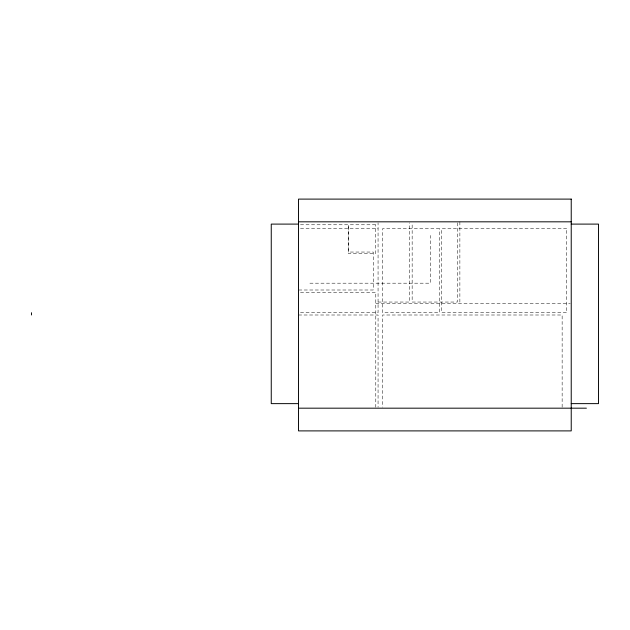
<?xml version="1.0" encoding="UTF-8"?>
<svg xmlns="http://www.w3.org/2000/svg" width="630" height="630" viewBox="0 0 630 630"><rect width="100%" height="100%" fill="white"/><g stroke="black" fill="none" stroke-linecap="round" stroke-linejoin="round"><path stroke-width="0.47" stroke-dasharray="3.15 2.36" d="M300.471 224.776L348.232 224.776L348.232 252.047L373.236 252.047L373.236 290.005L298.525 290.005M300.486 228.643L378.063 228.643M309.889 283.185L430.329 283.185L430.329 235.463M300.478 292.273L375.787 292.273L375.787 407.201M378.063 302.046L409.594 302.046L409.594 222.807M375.787 303.636L570.252 303.636M300.486 312.724L378.063 312.724L378.063 222.807M298.525 315L378.063 315L378.063 407.193M562.141 407.193L562.141 315L382.607 315L382.607 407.193M459.876 221.823L459.876 303.636M457.317 222.807L457.317 302.046L412.154 302.046L412.154 222.807M375.504 224.776L348.524 224.776L348.524 253.638L375.504 253.638L375.504 224.776M439.425 228.643L382.607 228.643L382.607 312.724L439.425 312.724L439.425 228.643M566.685 228.643L441.693 228.643L441.693 312.724L566.685 312.724L566.685 228.643"/><path stroke-width="0.94" d="M298.525 221.823L571.229 221.823M298.525 224.099L271.254 224.099L271.254 403.633L298.525 403.633M571.229 224.099L598.5 224.099L598.5 403.633L571.229 403.633M298.525 408.177L586.404 408.177M31.5 312.724L31.5 315M571.229 199.104L298.525 199.104L298.525 430.896L571.229 430.896L571.229 199.104"/></g></svg>
